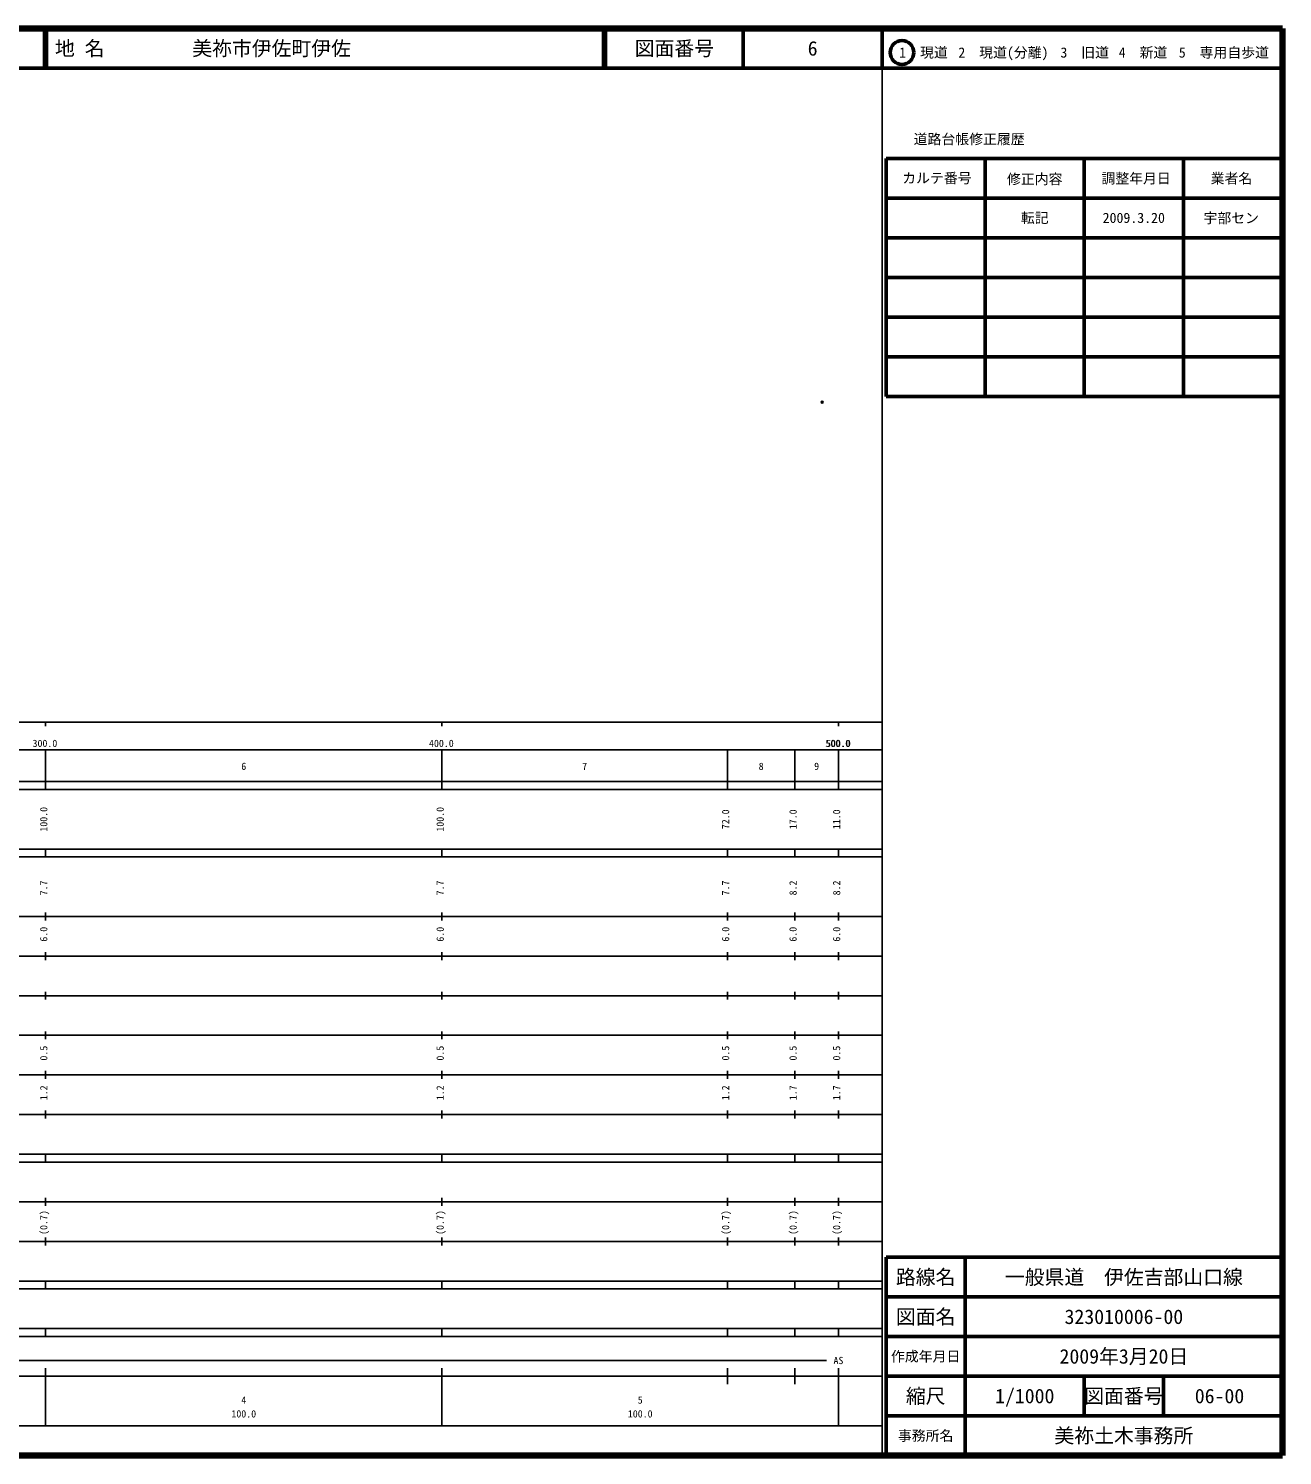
# Model space of a CAD drawing. Units: millimetres on the paper. Extents: x 40 to 680, y 20 to 380.
# Drawn here: x 363.7 to 680, y 20 to 380 of the extents above; entities that cross this region are included whole.
import ezdxf
from ezdxf.enums import TextEntityAlignment as Align

# ---------------------------------------------------------------- set-up
doc = ezdxf.new("R2010")
doc.units = ezdxf.units.MM
doc.header["$PDMODE"] = 32
doc.header["$PDSIZE"] = 0.5
doc.layers.add('M-OTRS', color=6, linetype='Continuous')
doc.layers.add('M-TTL-TXT', color=7, linetype='Continuous')
for name, color, linetype, lineweight in [('M-TTL', 2, 'Continuous', 140), ('M-TTL-BAND', 7, 'Continuous', 25), ('M-TTL-FRAM', 2, 'Continuous', 50), ('M-TTL-LINE', 7, 'Continuous', 50)]:
    doc.layers.add(name, color=color, linetype=linetype, lineweight=lineweight)
doc.styles.add('ＭＳ ゴシック', font='')
doc.styles.get('ＭＳ ゴシック').set_extended_font_data('MS Gothic')

msp = doc.modelspace()

# ---------------------------------------------------------------- linework, layer by layer
at = {"layer": 'M-OTRS'}
msp.add_point((563.888, 285.742), dxfattribs=at)
at = {"layer": 'M-TTL'}
for p, q in [((680, 380), (40, 380)), ((680, 20), (680, 380)), ((40, 20), (680, 20))]:
    msp.add_line(p, q, dxfattribs=at)
at = {"layer": 'M-TTL-BAND'}
for p, q in [((579, 20), (579, 370)), ((40, 205), (579, 205)), ((368, 205), (368, 204)), ((468, 205), (468, 204)), ((568, 205), (568, 204)), ((68, 198), (579, 198)), ((368, 188), (368, 198)), ((468, 188), (468, 198)), ((540, 188), (540, 198)), ((557, 188), (557, 198)), ((568, 188), (568, 198)), ((40, 190), (579, 190)), ((40, 188), (579, 188)), ((40, 173), (579, 173)), ((368, 171), (368, 173)), ((468, 171), (468, 173)), ((540, 171), (540, 173)), ((557, 171), (557, 173)), ((568, 171), (568, 173)), ((40, 171), (579, 171)), ((40, 156), (579, 156)), ((368, 155), (368, 157)), ((468, 155), (468, 157)), ((540, 155), (540, 157)), ((557, 155), (557, 157)), ((568, 155), (568, 157)), ((46, 146), (579, 146)), ((368, 145), (368, 147)), ((468, 145), (468, 147)), ((540, 145), (540, 147)), ((557, 145), (557, 147)), ((568, 145), (568, 147)), ((368, 135), (368, 137)), ((468, 135), (468, 137)), ((540, 135), (540, 137)), ((557, 135), (557, 137)), ((568, 135), (568, 137)), ((52, 136), (579, 136)), ((46, 126), (579, 126)), ((368, 125), (368, 127)), ((468, 125), (468, 127)), ((540, 125), (540, 127)), ((557, 125), (557, 127)), ((568, 125), (568, 127)), ((52, 116), (579, 116)), ((368, 115), (368, 117)), ((468, 115), (468, 117)), ((540, 115), (540, 117)), ((557, 115), (557, 117)), ((568, 115), (568, 117)), ((46, 106), (579, 106)), ((368, 105), (368, 107)), ((468, 105), (468, 107)), ((540, 105), (540, 107)), ((557, 105), (557, 107)), ((568, 105), (568, 107)), ((40, 96), (579, 96)), ((40, 94), (579, 94)), ((368, 94), (368, 96)), ((468, 94), (468, 96)), ((540, 94), (540, 96)), ((557, 94), (557, 96)), ((568, 94), (568, 96)), ((49, 84), (579, 84)), ((368, 83), (368, 85)), ((468, 83), (468, 85)), ((540, 83), (540, 85)), ((557, 83), (557, 85)), ((568, 83), (568, 85)), ((40, 74), (579, 74)), ((368, 73), (368, 75)), ((468, 73), (468, 75)), ((540, 73), (540, 75)), ((557, 73), (557, 75)), ((568, 73), (568, 75)), ((40, 64), (579, 64)), ((40, 62), (579, 62)), ((368, 62), (368, 64)), ((468, 62), (468, 64)), ((540, 62), (540, 64)), ((557, 62), (557, 64)), ((568, 62), (568, 64)), ((40, 52), (579, 52)), ((368, 50), (368, 52)), ((468, 50), (468, 52)), ((540, 50), (540, 52)), ((557, 50), (557, 52)), ((568, 50), (568, 52)), ((40, 50), (579, 50)), ((71, 44), (565, 44)), ((40, 40), (579, 40)), ((368, 27.5), (368, 42)), ((468, 27.5), (468, 42)), ((540, 38), (540, 42)), ((557, 38), (557, 42)), ((568, 27.5), (568, 42)), ((68, 27.5), (579, 27.5))]:
    msp.add_line(p, q, dxfattribs=at)
at = {"layer": 'M-TTL-FRAM'}
for p, q in [((580, 347.197), (580, 287.197)), ((580, 347.197), (680, 347.197)), ((580, 287.197), (680, 287.197)), ((680, 70), (580, 70)), ((580, 70), (580, 20))]:
    msp.add_line(p, q, dxfattribs=at)
at = {"layer": 'M-TTL-LINE'}
for p, q in [((367.75, 380), (367.75, 370)), ((368.25, 380), (368.25, 370)), ((508.747, 380), (508.747, 370)), ((509.247, 380), (509.247, 370)), ((543.997, 380), (543.997, 370)), ((579, 380), (579, 370)), ((40, 370), (680, 370)), ((605, 347.197), (605, 287.197)), ((630, 347.197), (630, 287.197)), ((655, 347.197), (655, 287.197)), ((580, 337.197), (680, 337.197)), ((580, 327.197), (680, 327.197)), ((580, 317.197), (680, 317.197)), ((580, 307.197), (680, 307.197)), ((580, 297.197), (680, 297.197)), ((600, 70), (600, 20)), ((680, 60), (580, 60)), ((680, 50), (580, 50)), ((680, 40), (580, 40)), ((630, 40), (630, 30)), ((650, 40), (650, 30)), ((680, 30), (580, 30))]:
    msp.add_line(p, q, dxfattribs=at)
msp.add_circle((584.031, 373.958), 3, dxfattribs=at)

# ---------------------------------------------------------------- texts
at = {"layer": 'M-TTL-BAND', "style": 'ＭＳ ゴシック'}
for s, p in [('300.0', (367.844, 198.195)), ('400.0', (467.844, 198.195)), ('500.0', (567.844, 198.195)), ('500.0', (568, 198.195)), ('6', (418, 192.405)), ('7', (504, 192.405)), ('8', (548.5, 192.405)), ('9', (562.5, 192.405)), ('AS', (568, 42.5)), ('4', (418, 32.523)), ('5', (518, 32.523)), ('100.0', (418, 29.033)), ('100.0', (518, 29.033))]:
    msp.add_text(s, height=1.833, dxfattribs=at).set_placement(p, align=Align.BOTTOM_CENTER)
for s, p in [('100.0', (369, 180.5)), ('100.0', (469, 180.5)), ('72.0', (541, 180.5)), ('17.0', (558, 180.5)), ('11.0', (569, 180.5)), ('7.7', (369, 163.174)), ('7.7', (469, 163.174)), ('7.7', (541, 163.174)), ('8.2', (558, 163.174)), ('8.2', (569, 163.174)), ('6.0', (369, 151.5)), ('6.0', (469, 151.5)), ('6.0', (541, 151.5)), ('6.0', (558, 151.5)), ('6.0', (569, 151.5)), ('0.5', (369, 121.5)), ('0.5', (469, 121.5)), ('0.5', (541, 121.5)), ('0.5', (558, 121.5)), ('0.5', (569, 121.5)), ('1.2', (369, 111.5)), ('1.2', (469, 111.5)), ('1.2', (541, 111.5)), ('1.7', (558, 111.5)), ('1.7', (569, 111.5)), ('(0.7)', (369, 78.764)), ('(0.7)', (469, 78.764)), ('(0.7)', (541, 78.764)), ('(0.7)', (558, 78.764)), ('(0.7)', (569, 78.764))]:
    msp.add_text(s, height=1.833, rotation=90, dxfattribs=at).set_placement(p, align=Align.BOTTOM_CENTER)
at = {"layer": 'M-TTL-TXT', "style": 'ＭＳ ゴシック'}
for s, p in [('地 名', (370.38, 375)), ('美祢市伊佐町伊佐', (405.024, 375))]:
    msp.add_text(s, height=3.666, dxfattribs=at).set_placement(p, align=Align.MIDDLE_LEFT)
for s, height, p in [('図面番号', 3.666, (526.622, 375)), ('6', 3.666, (561.497, 375)), ('1\u3000現道', 2.566, (589.448, 373.958)), ('2\u3000現道(分離)', 2.566, (609.619, 373.958)), ('3\u3000旧道', 2.566, (630.121, 373.958)), ('4\u3000新道', 2.566, (644.824, 373.958)), ('5\u3000専用自歩道', 2.566, (665.228, 373.958)), ('道路台帳修正履歴', 2.566, (600.968, 352.113)), ('カルテ番号', 2.566, (592.839, 342.277)), ('修正内容', 2.566, (617.509, 342.023)), ('調整年月日', 2.566, (643.089, 342.197)), ('業者名', 2.566, (667.134, 342.197)), ('転記', 2.566, (617.5, 332.245)), ('2009.3.20', 2.566, (642.5, 332.245)), ('宇部セン', 2.566, (667.077, 332.189)), ('路線名', 3.666, (590, 65)), ('路線名', 3.666, (590, 65)), ('一般県道\u3000伊佐吉部山口線', 3.666, (640, 65)), ('図面名', 3.666, (590, 55)), ('図面名', 3.666, (590, 55)), ('323010006-00', 3.666, (640, 55)), ('2009年3月20日', 3.666, (640, 45)), ('作成年月日', 2.566, (590, 45)), ('作成年月日', 2.566, (590, 45)), ('縮尺', 3.666, (590, 35)), ('縮尺', 3.666, (590, 35)), ('1/1000', 3.666, (615, 35)), ('図面番号', 3.666, (640, 35)), ('図面番号', 3.666, (640, 35)), ('06-00', 3.666, (664.125, 35)), ('事務所名', 2.566, (590, 25)), ('事務所名', 2.566, (590, 25)), ('美祢土木事務所', 3.666, (640, 25))]:
    msp.add_text(s, height=height, dxfattribs=at).set_placement(p, align=Align.MIDDLE_CENTER)

doc.saveas('drawing.dxf')
